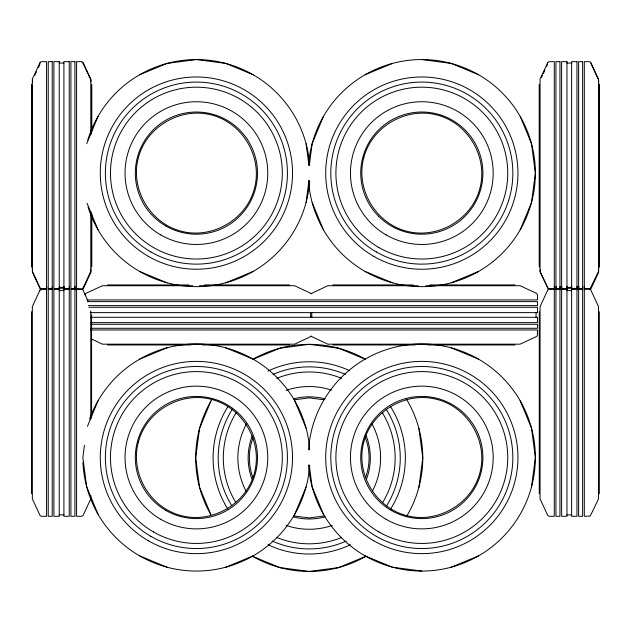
<?xml version="1.0" encoding="UTF-8"?>
<svg xmlns="http://www.w3.org/2000/svg" width="631" height="631" viewBox="0 0 631 631"><rect width="100%" height="100%" fill="white"/><g stroke="black" fill="none" stroke-linecap="round" stroke-linejoin="round"><path stroke-width="0.95" d="M84.956 294.937L85.658 293.494L102.388 285.725L192.77 285.725M84.475 445.186L82.85 457.514L86.715 486.903L98.065 514.289M309.269 165.519L312.14 143.718L323.482 116.325M306.082 202.496L308.953 180.687M418.913 487.282L422.786 457.893L418.913 428.504M531.507 486.903L535.372 457.514L531.507 428.126L520.165 400.74M86.715 143.718L98.065 116.325M87.449 426.359L98.065 400.74M210.888 401.119L199.546 428.504L195.681 457.893L199.546 487.282L210.888 514.675A113.556 113.556 0 0 1 211.858 399.478M253.11 437.827C248.196 450.116 248.235 464.661 252.731 477.052M294.74 514.289L306.082 486.903M365.728 477.052C370.231 464.661 370.263 450.116 365.349 437.827M520.165 229.881L531.507 202.496L535.372 173.107L531.507 143.718L520.165 116.325M38.475 67.493L40.084 63.628M546.517 66.72L547.479 64.401M34.815 75.263L36.44 71.808M543.346 73.535L544.971 70.08M541.366 77.637L542.534 75.263M310.791 293.762L327.805 285.725L418.187 285.725M311.651 336.149L294.63 344.179L102.388 344.179L91.59 339.005M139.625 74.766L167.01 63.423L196.399 59.551L225.788 63.423L253.181 74.766M365.041 74.766L392.435 63.423M225.788 282.791L253.181 271.448M139.625 359.173L167.01 347.831M253.339 359.189L279.841 348.209L309.229 344.345L338.618 348.209L365.12 359.189M451.212 282.791L478.598 271.448M225.788 567.198L253.181 555.856M451.212 567.198L478.598 555.856M589.875 289.645L590.884 288.99L598.653 272.269L598.653 267.071M294.661 399.77L309.229 397.853L323.798 399.77M324.768 515.89L309.229 517.941L293.691 515.89M81.722 289.692L83.166 288.99L90.935 272.269L90.935 268.987M59.235 63.068L63.905 63.068M566.961 63.068L571.631 63.068M107.483 284.936L188.693 284.936M204.397 284.936L289.526 284.936M332.908 284.936L413.131 284.936M429.821 284.936L514.951 284.936M199.467 285.725L294.63 285.725L311.651 293.762M425.838 285.725L520.054 285.725L536.776 293.494L537.478 294.937L537.478 299.946L86.889 299.946M59.235 287.357L63.905 287.357M566.961 287.357L571.631 287.357M59.369 288.288L64.039 288.288M567.095 288.288L571.765 288.288M59.235 290.591L63.905 290.591M566.961 290.591L571.631 290.591M87.323 301.61L537.478 301.61L537.478 305.617L88.277 305.617M88.821 307.281L537.478 307.281L537.478 312.621L90.186 312.621M90.714 317.29L537.478 317.29L537.478 322.622L90.714 322.622M90.714 324.295L537.478 324.295L537.478 328.294L90.714 328.294M90.714 329.966L537.478 329.966L537.478 334.966L536.776 336.41L520.054 344.179L327.805 344.179L310.791 336.149M107.483 344.976L190.657 344.976M202.433 344.976L289.526 344.976M332.908 344.976L415.095 344.976M427.857 344.976L514.951 344.976M59.235 514.88L63.905 514.88M566.961 514.88L571.631 514.88M421.823 59.551L451.212 63.423L478.598 74.766M421.823 571.063L392.435 567.198L365.041 555.856M82.156 62.635L82.558 62.777M41.26 289.645L40.25 288.99L32.481 272.269L32.481 268.987M365.041 271.448L392.435 282.791M451.212 347.831L478.598 359.173M139.625 271.448L167.01 282.791M225.788 347.831L253.181 359.173M139.625 555.856L167.01 567.198M548.584 289.503L540.207 272.269L540.207 269.808M82.898 62.997L87.788 73.535M590.884 63.289L596.319 75.263M596.713 76.051L598.267 79.222M88.6 75.263L90.935 80.019L90.935 81.651M88.056 300.995L82.764 289.597L76.58 289.187L76.58 516.292L81.588 516.292L83.032 515.59L90.793 498.861L90.793 495.587M312.14 202.496L323.482 229.881M294.74 400.74L306.082 428.126M323.482 514.289L312.14 486.903L309.269 465.094M87.086 203.379L98.065 229.881M306.082 143.718L308.953 165.519M599.45 85.122L599.45 267.165M599.316 84.191L599.316 266.235M599.316 311.714L599.316 493.757M598.653 80.019L598.653 83.292M584.44 286.371L584.44 289.692M582.768 286.371L582.768 289.692M578.769 286.371L578.769 289.692M577.105 286.371L577.105 289.692M571.765 286.371L571.765 289.692M567.095 286.371L567.095 289.692M561.756 286.371L561.756 289.692M560.091 286.371L560.091 289.692M556.085 286.371L556.085 289.692M554.42 286.371L554.42 289.692M539.41 85.122L539.41 267.165M539.268 84.191L539.268 266.235M539.268 311.714L539.268 493.757M536.074 312.621L536.074 317.29M311.785 312.621L311.785 317.29M310.649 312.621L310.649 317.29M91.732 85.122L91.732 130.633M91.732 214.019L91.732 267.165M91.59 84.191L91.59 133.52M91.59 213.089L91.59 266.235M91.59 314.822L91.59 417.462M90.793 134.876L90.793 79.088L83.032 62.366L81.588 61.657L76.58 61.657L76.58 288.761L81.588 288.761L83.032 288.059L90.793 271.338L90.793 211.685M90.793 310.846L90.793 419.008M75.05 286.371L75.05 289.692M69.378 286.371L69.378 289.692M64.039 286.371L64.039 289.692M59.369 286.371L59.369 289.692M52.365 286.371L52.365 289.692M46.694 286.371L46.694 289.692M32.481 80.019L32.481 82.472M31.684 85.122L31.684 267.165M31.55 84.191L31.55 266.235M31.55 311.714L31.55 493.757M309.695 465.15A113.556 113.556 0 0 1 194.963 571.055A113.556 113.556 0 0 1 82.945 462.278M89.578 419A113.556 113.556 0 0 1 309.695 449.879M308.598 164.51A113.556 113.556 0 0 1 481.335 76.398A113.556 113.556 0 0 1 480.514 270.313A113.556 113.556 0 0 1 308.527 180.742M308.527 449.879A113.556 113.556 0 0 1 480.79 360.475A113.556 113.556 0 0 1 480.79 554.554A113.556 113.556 0 0 1 308.527 465.15M309.695 180.742A113.556 113.556 0 0 1 88.048 207.071M87.764 140.058A113.556 113.556 0 0 1 309.632 164.51M406.112 398.666A113.556 113.556 0 0 1 406.609 516.308M253.276 359.086A113.556 113.556 0 0 1 365.183 359.086M382.141 412.437A85.919 85.919 0 0 1 382.654 502.521M341.655 537.462A85.919 85.919 0 0 1 276.804 537.462M235.813 502.521A85.919 85.919 0 0 1 236.317 412.437M276.804 378.332A85.919 85.919 0 0 1 341.655 378.332M390.486 406.545A96.125 96.125 0 0 1 390.486 509.249M350.457 544.727A96.125 96.125 0 0 1 268.001 544.727M227.972 509.249A96.125 96.125 0 0 1 227.972 406.545M268.001 371.06A96.125 96.125 0 0 1 349.582 370.649M386.093 409.14A91.022 91.022 0 0 1 386.598 505.841M346.261 541.043A91.022 91.022 0 0 1 272.198 541.043M231.861 505.841A91.022 91.022 0 0 1 232.366 409.14M273.073 374.364A91.022 91.022 0 0 1 345.386 374.364M371.982 423.922A71.358 71.358 0 0 1 372.44 491.005M332.379 525.394A71.358 71.358 0 0 1 286.08 525.394M246.019 491.005A71.358 71.358 0 0 1 246.484 423.922M286.08 390.4A71.358 71.358 0 0 1 331.449 390.084M366.193 435.832A61.089 61.089 0 0 1 366.532 479.071M325.044 516.899A61.089 61.089 0 0 1 293.423 516.899M251.935 479.071A61.089 61.089 0 0 1 252.266 435.832M293.423 398.895A61.089 61.089 0 0 1 325.044 398.895M138.402 157.569C129.891 188.551 149.768 222.98 180.86 231.104C211.85 239.614 246.271 219.738 254.396 188.645C262.906 157.655 243.03 123.234 211.945 115.11C180.955 106.6 146.526 126.476 138.402 157.569M138.402 441.976C129.891 472.958 149.768 507.387 180.86 515.511C211.85 524.022 246.271 504.145 254.396 473.053C262.906 442.063 243.03 407.642 211.945 399.518C180.955 391.007 146.526 410.884 138.402 441.976M363.827 157.569C355.316 188.551 375.193 222.98 406.285 231.104C437.267 239.614 471.696 219.738 479.82 188.645C488.331 157.655 468.454 123.234 437.362 115.11C406.372 106.6 371.951 126.476 363.827 157.569M363.827 441.976C355.316 472.958 375.193 507.387 406.285 515.511C437.267 524.022 471.696 504.145 479.82 473.053C488.331 442.063 468.454 407.642 437.362 399.518C406.372 391.007 371.951 410.884 363.827 441.976M39.942 62.706L32.347 79.088L32.347 271.338L40.116 288.059L41.559 288.761L46.56 288.761L46.56 61.657L41.125 61.704L39.942 62.706M39.942 290.228L32.347 306.611L32.347 498.861L40.116 515.59L41.559 516.292L46.56 516.292L46.56 289.187L41.125 289.235L39.942 290.228M547.669 62.706L540.065 79.088L540.065 271.338L547.834 288.059L549.278 288.761L554.286 288.761L554.286 61.657L548.844 61.704L547.669 62.706M547.669 290.228L540.065 306.611L540.065 498.861L547.834 515.59L549.278 516.292L554.286 516.292L554.286 289.187L548.844 289.235L547.669 290.228M592.525 283.863L590.143 288.572L584.306 288.761L584.306 61.657L589.307 61.657L590.75 62.366L598.519 79.088L598.519 271.338L592.525 283.863M592.525 511.386L590.143 516.103L584.306 516.292L584.306 289.187L589.307 289.187L590.75 289.889L598.519 306.611L598.519 498.861L592.525 511.386M366.004 556.234L338.618 567.577L309.229 571.449L279.841 567.577L252.455 556.234A113.556 113.556 0 0 0 366.004 556.234M52.231 61.657L48.232 61.657L48.232 288.761L52.231 288.761L52.231 61.657M59.235 61.657L53.895 61.657L53.895 288.761L59.235 288.761L59.235 61.657M69.244 61.657L63.905 61.657L63.905 288.761L69.244 288.761L69.244 61.657M74.915 61.657L70.909 61.657L70.909 288.761L74.915 288.761L74.915 61.657M559.949 61.657L555.95 61.657L555.95 288.761L559.949 288.761L559.949 61.657M566.961 61.657L561.622 61.657L561.622 288.761L566.961 288.761L566.961 61.657M576.963 61.657L571.631 61.657L571.631 288.761L576.963 288.761L576.963 61.657M582.634 61.657L578.635 61.657L578.635 288.761L582.634 288.761L582.634 61.657M52.231 289.187L48.232 289.187L48.232 516.292L52.231 516.292L52.231 289.187M59.235 289.187L53.895 289.187L53.895 516.292L59.235 516.292L59.235 289.187M69.244 289.187L63.905 289.187L63.905 516.292L69.244 516.292L69.244 289.187M74.915 289.187L70.909 289.187L70.909 516.292L74.915 516.292L74.915 289.187M559.949 289.187L555.95 289.187L555.95 516.292L559.949 516.292L559.949 289.187M566.961 289.187L561.622 289.187L561.622 516.292L566.961 516.292L566.961 289.187M576.963 289.187L571.631 289.187L571.631 516.292L576.963 516.292L576.963 289.187M582.634 289.187L578.635 289.187L578.635 516.292L582.634 516.292L582.634 289.187M153.443 531.925A85.919 85.919 0 0 0 282.317 457.514A85.919 85.919 0 0 0 153.443 383.104A85.919 85.919 0 0 0 153.443 531.925M148.34 540.759A96.125 96.125 0 0 0 292.524 457.514A96.125 96.125 0 0 0 148.34 374.27A96.125 96.125 0 0 0 148.34 540.759M150.888 536.342A91.022 91.022 0 0 0 287.42 457.514A91.022 91.022 0 0 0 150.888 378.687A91.022 91.022 0 0 0 150.888 536.342M160.724 519.313A71.358 71.358 0 0 0 267.757 457.514A71.358 71.358 0 0 0 160.724 395.716A71.358 71.358 0 0 0 160.724 519.313M165.858 510.416A61.089 61.089 0 0 0 257.487 457.514A61.089 61.089 0 0 0 165.858 404.613A61.089 61.089 0 0 0 165.858 510.416M378.86 247.51A85.919 85.919 0 0 0 507.742 173.107A85.919 85.919 0 0 0 378.86 98.696A85.919 85.919 0 0 0 378.86 247.51M373.757 256.352A96.125 96.125 0 0 0 517.948 173.107A96.125 96.125 0 0 0 373.757 89.862A96.125 96.125 0 0 0 373.757 256.352M376.313 251.935A91.022 91.022 0 0 0 512.845 173.107A91.022 91.022 0 0 0 376.313 94.279A91.022 91.022 0 0 0 376.313 251.935M386.14 234.906A71.358 71.358 0 0 0 493.182 173.107A71.358 71.358 0 0 0 386.14 111.308A71.358 71.358 0 0 0 386.14 234.906M378.632 216.299A61.089 61.089 0 0 0 480.822 188.914A61.089 61.089 0 0 0 406.009 114.101A61.089 61.089 0 0 0 378.632 216.299M378.86 531.925A85.919 85.919 0 0 0 507.742 457.514A85.919 85.919 0 0 0 378.86 383.104A85.919 85.919 0 0 0 378.86 531.925M373.757 540.759A96.125 96.125 0 0 0 517.948 457.514A96.125 96.125 0 0 0 373.757 374.27A96.125 96.125 0 0 0 373.757 540.759M376.313 536.342A91.022 91.022 0 0 0 512.845 457.514A91.022 91.022 0 0 0 376.313 378.687A91.022 91.022 0 0 0 376.313 536.342M386.14 519.313A71.358 71.358 0 0 0 493.182 457.514A71.358 71.358 0 0 0 386.14 395.716A71.358 71.358 0 0 0 386.14 519.313M391.275 510.416A61.089 61.089 0 0 0 482.904 457.514A61.089 61.089 0 0 0 391.275 404.613A61.089 61.089 0 0 0 391.275 510.416M153.443 247.51A85.919 85.919 0 0 0 282.317 173.107A85.919 85.919 0 0 0 153.443 98.696A85.919 85.919 0 0 0 153.443 247.51M148.34 256.352A96.125 96.125 0 0 0 292.524 173.107A96.125 96.125 0 0 0 148.34 89.862A96.125 96.125 0 0 0 148.34 256.352M150.888 251.935A91.022 91.022 0 0 0 287.42 173.107A91.022 91.022 0 0 0 150.888 94.279A91.022 91.022 0 0 0 150.888 251.935M160.724 234.906A71.358 71.358 0 0 0 267.757 173.107A71.358 71.358 0 0 0 160.724 111.308A71.358 71.358 0 0 0 160.724 234.906M165.858 226.008A61.089 61.089 0 0 0 257.487 173.107A61.089 61.089 0 0 0 165.858 120.206A61.089 61.089 0 0 0 165.858 226.008"/></g></svg>
